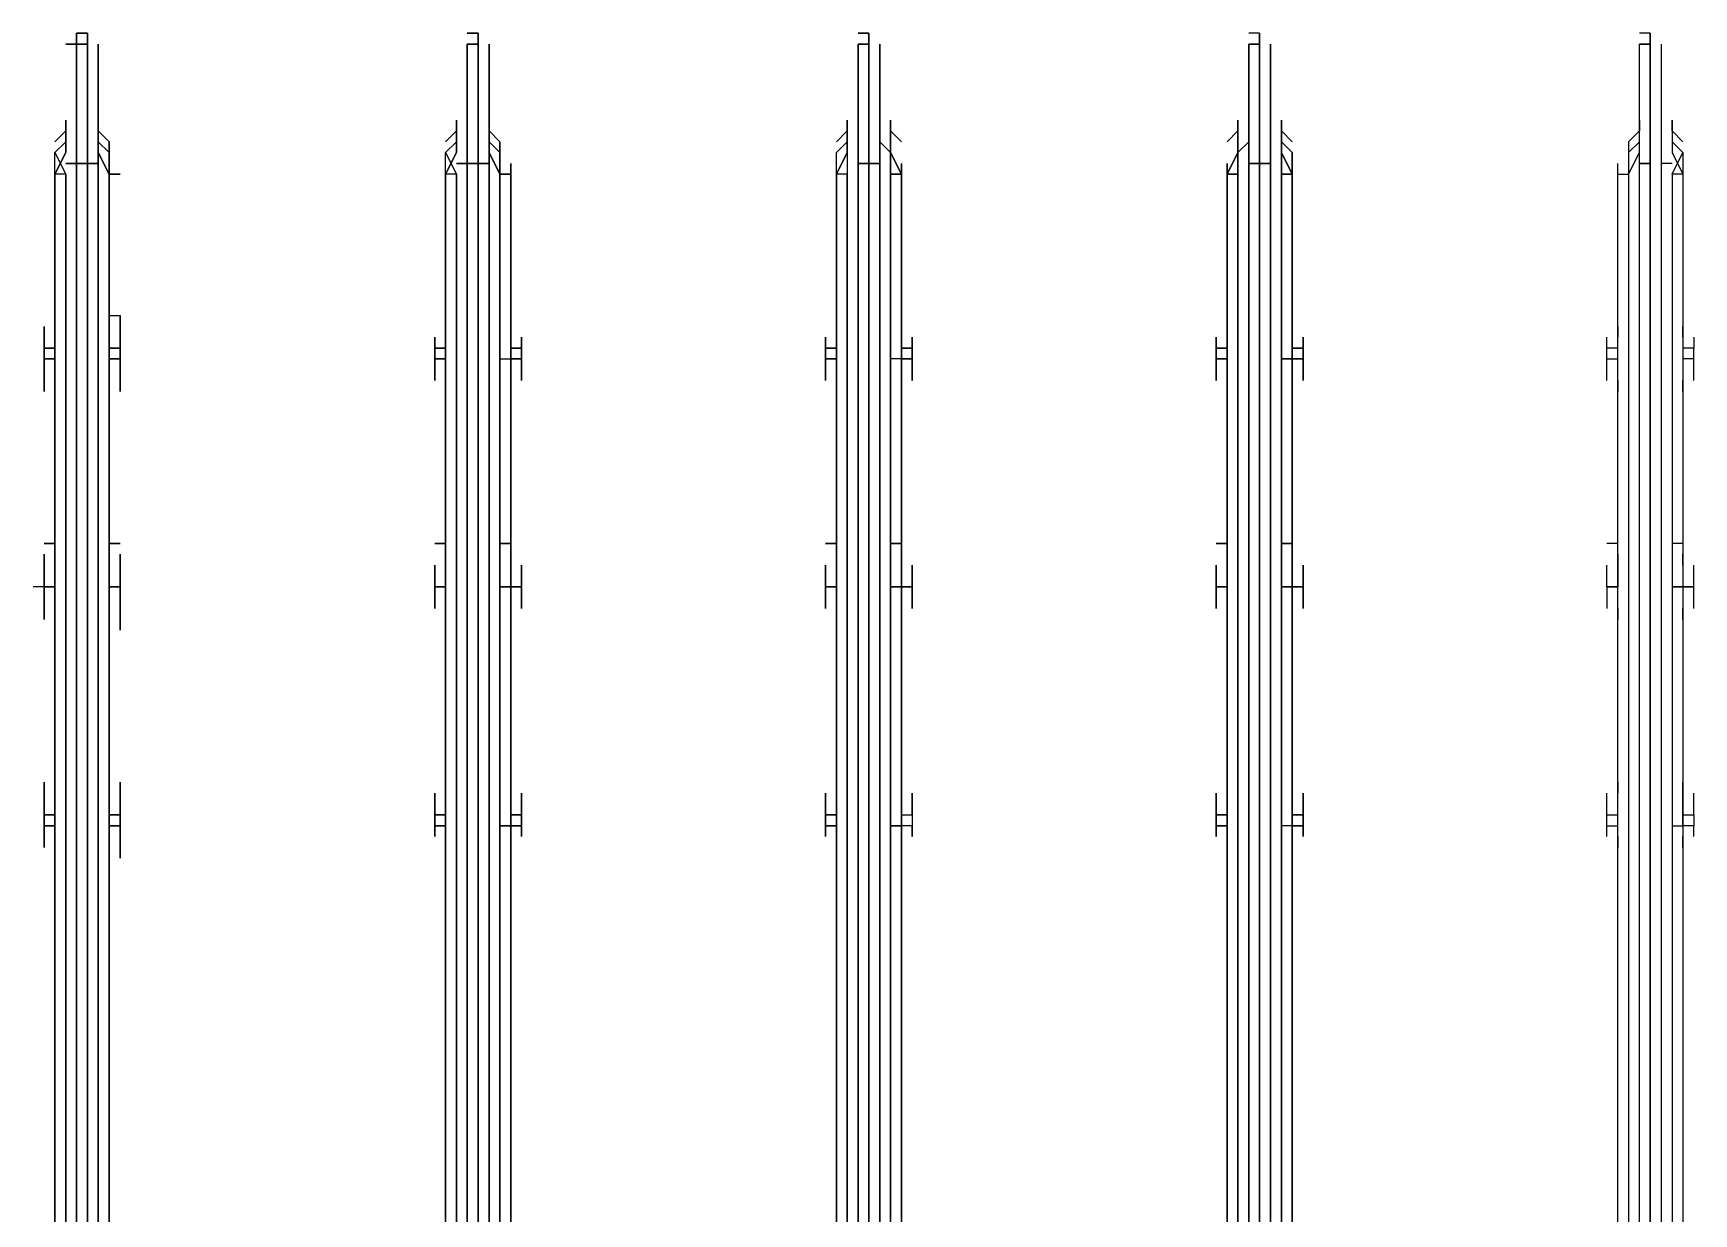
# Model space of a CAD drawing. Header units: metres. Extents: x 530339 to 530792, y 2674594 to 2674869.
# Drawn here: x 530603.1167 to 530603.3283, y 2674721.5631 to 2674721.7135 of the extents above; entities that cross this region are included whole.
import ezdxf

# ---------------------------------------------------------------- set-up
doc = ezdxf.new("R2010")
doc.units = ezdxf.units.M
doc.layers.add('IDT', color=7, linetype='Continuous')

# ---------------------------------------------------------------- blocks, each defined once
blk = doc.blocks.new('IDT')
at = {"layer": 'IDT', "color": 0, "lineweight": 25}
for p, q in [((17.35591, 14.96743), (17.35591, 15.16384)), ((17.35591, 15.16384), (17.35591, 14.96743)), ((17.3573, 14.96743), (17.3573, 15.16384)), ((17.3573, 15.16384), (17.3573, 14.96743)), ((17.35868, 14.96605), (17.35868, 15.16384)), ((17.35868, 15.16384), (17.35868, 14.96605)), ((17.36006, 15.16384), (17.36006, 14.96605)), ((17.36006, 14.96605), (17.36006, 15.16384)), ((17.36006, 15.16384), (17.36006, 14.96605)), ((17.36006, 14.96605), (17.36006, 15.16384)), ((17.36145, 14.96605), (17.36145, 15.16384)), ((17.36145, 15.16384), (17.36145, 14.96605)), ((17.36283, 15.16384), (17.36283, 14.96743)), ((17.36283, 14.96743), (17.36283, 15.16384)), ((17.36421, 14.96743), (17.36421, 15.16384)), ((17.36421, 15.16384), (17.36421, 14.96743)), ((17.40571, 14.96743), (17.40571, 15.16384)), ((17.40571, 15.16384), (17.40571, 14.96743)), ((17.40709, 15.16384), (17.40709, 14.96743)), ((17.40709, 14.96743), (17.40709, 15.16384)), ((17.40847, 14.96605), (17.40847, 15.16384)), ((17.40847, 15.16384), (17.40847, 14.96605)), ((17.40986, 15.16384), (17.40986, 14.96605)), ((17.40986, 14.96605), (17.40986, 15.16384)), ((17.40986, 15.16384), (17.40986, 14.96605)), ((17.40986, 14.96605), (17.40986, 15.16384)), ((17.41124, 14.96605), (17.41124, 15.16384)), ((17.41124, 15.16384), (17.41124, 14.96605)), ((17.41262, 15.16384), (17.41262, 14.96743)), ((17.41262, 14.96743), (17.41262, 15.16384)), ((17.41401, 14.96743), (17.41401, 15.16384)), ((17.41401, 15.16384), (17.41401, 14.96743)), ((17.45688, 14.96743), (17.45688, 15.16384)), ((17.45688, 15.16384), (17.45688, 14.96743)), ((17.45688, 15.16384), (17.45688, 14.96743)), ((17.45688, 14.96743), (17.45688, 15.16384)), ((17.45827, 14.96605), (17.45827, 15.16384)), ((17.45827, 15.16384), (17.45827, 14.96605)), ((17.45965, 14.96605), (17.45965, 15.16384)), ((17.45965, 15.16384), (17.45965, 14.96605)), ((17.46103, 14.96605), (17.46103, 15.16384)), ((17.46103, 15.16384), (17.46103, 14.96605)), ((17.46103, 15.16384), (17.46103, 14.96605)), ((17.46103, 14.96605), (17.46103, 15.16384)), ((17.46242, 15.16384), (17.46242, 14.96743)), ((17.46242, 14.96743), (17.46242, 15.16384)), ((17.4638, 14.96743), (17.4638, 15.16384)), ((17.4638, 15.16384), (17.4638, 14.96743)), ((17.25633, 14.96743), (17.25633, 15.16107)), ((17.25771, 14.96743), (17.25771, 15.16107)), ((17.25909, 14.96605), (17.25909, 15.16107)), ((17.26048, 15.16107), (17.26048, 14.96605)), ((17.26048, 14.96605), (17.26048, 15.16107)), ((17.26186, 15.16107), (17.26186, 14.96605)), ((17.26324, 14.96743), (17.26324, 15.16107)), ((17.26463, 15.16107), (17.26463, 14.96743)), ((17.30612, 14.96743), (17.30612, 15.16107)), ((17.30612, 15.16107), (17.30612, 14.96743)), ((17.3075, 15.16107), (17.3075, 14.96743)), ((17.3075, 14.96743), (17.3075, 15.16107)), ((17.30889, 14.96605), (17.30889, 15.16107)), ((17.30889, 15.16107), (17.30889, 14.96605)), ((17.31027, 15.16107), (17.31027, 14.96605)), ((17.31027, 14.96605), (17.31027, 15.16107)), ((17.31027, 15.16107), (17.31027, 14.96605)), ((17.31027, 14.96605), (17.31027, 15.16107)), ((17.31165, 14.96605), (17.31165, 15.16107)), ((17.31165, 15.16107), (17.31165, 14.96605)), ((17.31304, 15.16107), (17.31304, 14.96743)), ((17.31304, 14.96743), (17.31304, 15.16107)), ((17.31442, 14.96743), (17.31442, 15.16107)), ((17.31442, 15.16107), (17.31442, 14.96743)), ((17.25633, 15.05042), (17.25633, 15.05457)), ((17.25633, 15.05319), (17.25633, 15.05181)), ((17.26463, 15.05457), (17.26463, 15.05042)), ((17.26463, 15.05181), (17.26463, 15.05319)), ((17.30612, 15.05042), (17.30612, 15.05457)), ((17.30612, 15.05457), (17.30612, 15.05042)), ((17.30612, 15.05181), (17.30612, 15.05319)), ((17.30612, 15.05319), (17.30612, 15.05181)), ((17.31442, 15.05042), (17.31442, 15.05457)), ((17.31442, 15.05457), (17.31442, 15.05042)), ((17.31442, 15.05319), (17.31442, 15.05181)), ((17.31442, 15.05181), (17.31442, 15.05319)), ((17.35591, 15.05042), (17.35591, 15.05457)), ((17.35591, 15.05457), (17.35591, 15.05042)), ((17.35591, 15.05181), (17.35591, 15.05319)), ((17.35591, 15.05319), (17.35591, 15.05181)), ((17.36421, 15.05042), (17.36421, 15.05457)), ((17.36421, 15.05457), (17.36421, 15.04904)), ((17.36421, 15.05319), (17.36421, 15.05181)), ((17.36421, 15.05181), (17.36421, 15.05319)), ((17.40571, 15.05042), (17.40571, 15.05457)), ((17.40571, 15.05457), (17.40571, 15.05042)), ((17.40571, 15.05181), (17.40571, 15.05319)), ((17.40571, 15.05319), (17.40571, 15.05181)), ((17.41401, 15.05042), (17.41401, 15.05457)), ((17.41401, 15.05457), (17.41401, 15.04904)), ((17.41401, 15.05319), (17.41401, 15.05181)), ((17.41401, 15.05181), (17.41401, 15.05319)), ((17.4555, 15.05457), (17.4555, 15.05042)), ((17.4555, 15.05042), (17.4555, 15.05457)), ((17.4555, 15.05181), (17.4555, 15.05319)), ((17.4555, 15.05319), (17.4555, 15.05181)), ((17.4638, 15.05042), (17.4638, 15.05457)), ((17.4638, 15.05457), (17.4638, 15.05042)), ((17.46518, 15.05181), (17.46518, 15.05319)), ((17.46518, 15.05319), (17.46518, 15.05181)), ((17.25494, 15.05181), (17.25494, 15.05042)), ((17.26601, 15.05181), (17.26601, 15.05042)), ((17.30474, 15.05042), (17.30474, 15.05181)), ((17.30474, 15.05181), (17.30474, 15.05042)), ((17.3158, 15.05042), (17.3158, 15.05181)), ((17.3158, 15.05181), (17.3158, 15.05042)), ((17.35453, 15.05042), (17.35453, 15.05181)), ((17.35453, 15.05181), (17.35453, 15.05042)), ((17.3656, 15.05042), (17.3656, 15.05181)), ((17.3656, 15.05181), (17.3656, 15.05042)), ((17.40432, 15.05042), (17.40432, 15.05181)), ((17.40432, 15.05181), (17.40432, 15.05042)), ((17.41539, 15.05042), (17.41539, 15.05181)), ((17.41539, 15.05181), (17.41539, 15.05042)), ((17.4555, 15.05042), (17.4555, 15.05181)), ((17.4555, 15.05181), (17.4555, 15.05042)), ((17.46518, 15.05042), (17.46518, 15.05181)), ((17.46518, 15.05181), (17.46518, 15.05042)), ((17.25494, 15.04904), (17.25494, 15.05042)), ((17.25494, 15.05042), (17.25633, 15.05042)), ((17.25633, 15.04904), (17.25494, 15.04904)), ((17.25494, 15.04904), (17.25494, 15.04627)), ((17.25771, 15.05042), (17.25633, 15.05042)), ((17.25633, 15.05042), (17.25633, 15.04904)), ((17.25633, 15.04904), (17.25633, 15.04489)), ((17.26463, 15.05042), (17.26463, 15.04489)), ((17.26601, 15.05042), (17.26463, 15.05042)), ((17.26601, 15.04904), (17.26463, 15.04904)), ((17.26601, 15.05042), (17.26601, 15.04904)), ((17.26601, 15.04904), (17.26601, 15.04627)), ((17.30474, 15.04904), (17.30474, 15.05042)), ((17.30474, 15.05042), (17.30474, 15.04904)), ((17.30474, 15.05042), (17.30612, 15.05042)), ((17.30612, 15.05042), (17.30474, 15.05042)), ((17.30612, 15.04904), (17.30474, 15.04904)), ((17.30474, 15.04904), (17.30612, 15.04904)), ((17.30474, 15.04627), (17.30474, 15.04904)), ((17.30474, 15.04904), (17.30474, 15.04627)), ((17.30612, 15.05042), (17.30612, 15.04904)), ((17.30612, 15.04904), (17.30612, 15.05042)), ((17.30612, 15.05042), (17.3075, 15.05042)), ((17.30612, 15.04904), (17.30612, 15.04489)), ((17.30612, 15.04489), (17.30612, 15.04904)), ((17.31442, 15.05042), (17.3158, 15.05042)), ((17.3158, 15.05042), (17.31442, 15.05042)), ((17.31442, 15.05042), (17.31442, 15.04904)), ((17.31442, 15.04904), (17.31442, 15.05042)), ((17.31442, 15.04904), (17.3158, 15.04904)), ((17.3158, 15.04904), (17.31442, 15.04904)), ((17.31442, 15.04904), (17.31442, 15.04489)), ((17.31442, 15.04489), (17.31442, 15.04904)), ((17.3158, 15.04904), (17.3158, 15.05042)), ((17.3158, 15.05042), (17.3158, 15.04904)), ((17.3158, 15.04627), (17.3158, 15.04904)), ((17.3158, 15.04904), (17.3158, 15.04627)), ((17.35453, 15.04904), (17.35453, 15.05042)), ((17.35453, 15.05042), (17.35591, 15.05042)), ((17.35453, 15.04904), (17.35453, 15.05042)), ((17.35453, 15.05042), (17.35591, 15.05042)), ((17.35453, 15.04627), (17.35453, 15.04904)), ((17.35453, 15.04904), (17.35453, 15.04627)), ((17.35591, 15.04904), (17.35453, 15.04904)), ((17.35591, 15.04904), (17.35453, 15.04904)), ((17.3573, 15.05042), (17.35591, 15.05042)), ((17.35591, 15.05042), (17.3573, 15.05042)), ((17.35591, 15.05042), (17.35591, 15.04489)), ((17.35591, 15.05042), (17.35591, 15.04904)), ((17.35591, 15.04489), (17.35591, 15.04904)), ((17.36421, 15.05042), (17.3656, 15.05042)), ((17.3656, 15.05042), (17.36421, 15.05042)), ((17.36421, 15.04489), (17.36421, 15.05042)), ((17.36421, 15.04904), (17.3656, 15.04904)), ((17.3656, 15.04904), (17.36421, 15.04904)), ((17.36421, 15.04904), (17.36421, 15.04489)), ((17.3656, 15.04904), (17.3656, 15.05042)), ((17.3656, 15.05042), (17.3656, 15.04904)), ((17.3656, 15.04627), (17.3656, 15.04904)), ((17.3656, 15.04904), (17.3656, 15.04627)), ((17.40432, 15.04904), (17.40432, 15.05042)), ((17.40432, 15.05042), (17.40571, 15.05042)), ((17.40571, 15.05042), (17.40432, 15.05042)), ((17.40432, 15.05042), (17.40432, 15.04904)), ((17.40571, 15.04904), (17.40432, 15.04904)), ((17.40432, 15.04904), (17.40432, 15.04627)), ((17.40432, 15.04627), (17.40432, 15.04904)), ((17.40432, 15.04904), (17.40571, 15.04904)), ((17.40709, 15.05042), (17.40571, 15.05042)), ((17.40571, 15.05042), (17.40709, 15.05042)), ((17.40571, 15.05042), (17.40571, 15.04904)), ((17.40571, 15.04904), (17.40571, 15.05042)), ((17.40571, 15.04904), (17.40571, 15.04489)), ((17.40571, 15.04489), (17.40571, 15.04904)), ((17.41401, 15.05042), (17.41539, 15.05042)), ((17.41539, 15.05042), (17.41401, 15.05042)), ((17.41401, 15.04904), (17.41401, 15.05042)), ((17.41539, 15.04904), (17.41401, 15.04904)), ((17.41401, 15.04904), (17.41401, 15.04489)), ((17.41401, 15.04489), (17.41401, 15.04904)), ((17.41401, 15.04904), (17.41539, 15.04904)), ((17.41539, 15.04904), (17.41539, 15.05042)), ((17.41539, 15.05042), (17.41539, 15.04904)), ((17.41539, 15.04904), (17.41539, 15.04627)), ((17.41539, 15.04627), (17.41539, 15.04904)), ((17.4555, 15.05042), (17.45688, 15.05042)), ((17.45688, 15.05042), (17.4555, 15.05042)), ((17.4555, 15.04904), (17.4555, 15.05042)), ((17.4555, 15.05042), (17.4555, 15.04904)), ((17.4555, 15.04904), (17.4555, 15.05042)), ((17.4555, 15.05042), (17.45688, 15.05042)), ((17.45688, 15.05042), (17.4555, 15.05042)), ((17.4555, 15.05042), (17.4555, 15.04904)), ((17.4555, 15.04627), (17.4555, 15.04904)), ((17.4555, 15.04904), (17.45688, 15.04904)), ((17.45688, 15.04904), (17.4555, 15.04904)), ((17.4555, 15.04904), (17.4555, 15.04627)), ((17.4555, 15.04489), (17.4555, 15.04904)), ((17.4555, 15.04904), (17.4555, 15.04489)), ((17.4638, 15.04904), (17.4638, 15.05042)), ((17.4638, 15.05042), (17.46518, 15.05042)), ((17.46518, 15.05042), (17.4638, 15.05042)), ((17.4638, 15.05042), (17.4638, 15.04904)), ((17.4638, 15.04489), (17.4638, 15.04904)), ((17.4638, 15.04904), (17.4638, 15.04489)), ((17.4638, 15.04904), (17.46518, 15.04904)), ((17.46518, 15.04904), (17.4638, 15.04904)), ((17.46518, 15.04904), (17.46518, 15.05042)), ((17.46518, 15.05042), (17.46518, 15.04904)), ((17.46518, 15.04627), (17.46518, 15.04904)), ((17.46518, 15.04904), (17.46518, 15.04627)), ((17.25633, 15.04489), (17.25633, 15.04627)), ((17.26463, 15.04489), (17.26463, 15.04627)), ((17.30612, 15.04489), (17.30612, 15.04627)), ((17.30612, 15.04627), (17.30612, 15.04489)), ((17.31442, 15.04627), (17.31442, 15.04489)), ((17.31442, 15.04489), (17.31442, 15.04627)), ((17.35591, 15.04489), (17.35591, 15.04627)), ((17.35591, 15.04627), (17.35591, 15.04489)), ((17.36421, 15.04627), (17.36421, 15.04489)), ((17.36421, 15.04489), (17.36421, 15.04627)), ((17.40571, 15.04489), (17.40571, 15.04627)), ((17.40571, 15.04627), (17.40571, 15.04489)), ((17.41401, 15.04627), (17.41401, 15.04489)), ((17.41401, 15.04489), (17.41401, 15.04627)), ((17.4555, 15.04489), (17.4555, 15.04627)), ((17.4555, 15.04627), (17.4555, 15.04489)), ((17.46518, 15.04627), (17.46518, 15.04489)), ((17.46518, 15.04489), (17.46518, 15.04627)), ((17.25633, 15.01999), (17.25633, 15.02553)), ((17.26463, 15.02553), (17.26463, 15.01999)), ((17.30612, 15.01999), (17.30612, 15.02553)), ((17.30612, 15.02553), (17.30612, 15.01999)), ((17.31442, 15.01584), (17.31442, 15.02553)), ((17.31442, 15.02553), (17.31442, 15.01999)), ((17.35591, 15.01999), (17.35591, 15.02553)), ((17.35591, 15.02553), (17.35591, 15.01999)), ((17.36421, 15.01999), (17.36421, 15.02553)), ((17.36421, 15.02553), (17.36421, 15.01999)), ((17.40571, 15.01999), (17.40571, 15.02553)), ((17.40571, 15.02553), (17.40571, 15.01999)), ((17.41401, 15.01999), (17.41401, 15.02553)), ((17.41401, 15.02553), (17.41401, 15.01999)), ((17.4555, 15.02553), (17.4555, 15.01999)), ((17.4555, 15.01999), (17.4555, 15.02553)), ((17.4638, 15.01999), (17.4638, 15.02553)), ((17.4638, 15.02553), (17.4638, 15.01584)), ((17.25633, 15.02414), (17.25633, 15.02276)), ((17.26463, 15.02276), (17.26463, 15.02414)), ((17.30612, 15.02276), (17.30612, 15.02414)), ((17.30612, 15.02414), (17.30612, 15.02276)), ((17.31442, 15.02414), (17.31442, 15.02276)), ((17.31442, 15.02276), (17.31442, 15.02414)), ((17.35591, 15.02276), (17.35591, 15.02414)), ((17.35591, 15.02414), (17.35591, 15.02276)), ((17.36421, 15.02414), (17.36421, 15.02276)), ((17.36421, 15.02276), (17.36421, 15.02414)), ((17.40571, 15.02276), (17.40571, 15.02414)), ((17.40571, 15.02414), (17.40571, 15.02276)), ((17.41401, 15.02414), (17.41401, 15.02276)), ((17.41401, 15.02276), (17.41401, 15.02414)), ((17.4555, 15.02276), (17.4555, 15.02414)), ((17.4555, 15.02414), (17.4555, 15.02276)), ((17.46518, 15.02276), (17.46518, 15.02414)), ((17.46518, 15.02414), (17.46518, 15.02276)), ((17.25494, 15.02276), (17.25494, 15.01999)), ((17.26601, 15.01999), (17.26601, 15.02276)), ((17.30474, 15.01999), (17.30474, 15.02276)), ((17.30474, 15.02276), (17.30474, 15.01999)), ((17.3158, 15.01999), (17.3158, 15.02276)), ((17.3158, 15.02276), (17.3158, 15.01999)), ((17.35453, 15.01999), (17.35453, 15.02276)), ((17.35453, 15.02276), (17.35453, 15.01999)), ((17.3656, 15.01999), (17.3656, 15.02276)), ((17.3656, 15.02276), (17.3656, 15.01999)), ((17.40432, 15.01999), (17.40432, 15.02276)), ((17.40432, 15.02276), (17.40432, 15.01999)), ((17.41539, 15.01999), (17.41539, 15.02276)), ((17.41539, 15.02276), (17.41539, 15.01999)), ((17.4555, 15.02276), (17.4555, 15.01999)), ((17.4555, 15.01999), (17.4555, 15.02276)), ((17.46518, 15.01999), (17.46518, 15.02276)), ((17.46518, 15.02276), (17.46518, 15.01999)), ((17.25494, 15.01999), (17.25633, 15.01999)), ((17.25633, 15.01999), (17.25494, 15.01999)), ((17.25494, 15.01999), (17.25494, 15.01723)), ((17.25633, 15.01584), (17.25633, 15.01999)), ((17.25633, 15.01999), (17.25771, 15.01999)), ((17.25771, 15.01999), (17.25633, 15.01999)), ((17.26463, 15.01999), (17.26601, 15.01999)), ((17.26601, 15.01999), (17.26463, 15.01999)), ((17.26463, 15.01584), (17.26463, 15.01999)), ((17.26463, 15.01999), (17.26601, 15.01999)), ((17.26601, 15.01999), (17.26601, 15.01723)), ((17.30612, 15.01999), (17.30474, 15.01999)), ((17.30474, 15.01999), (17.30474, 15.01723)), ((17.30474, 15.01723), (17.30474, 15.01999)), ((17.30474, 15.01999), (17.30612, 15.01999)), ((17.30612, 15.01999), (17.30474, 15.01999)), ((17.30474, 15.01999), (17.30612, 15.01999)), ((17.3075, 15.01999), (17.30612, 15.01999)), ((17.30612, 15.01999), (17.3075, 15.01999)), ((17.30612, 15.01999), (17.30612, 15.01584)), ((17.30612, 15.01584), (17.30612, 15.01999)), ((17.31442, 15.01999), (17.31442, 15.01584)), ((17.3158, 15.01999), (17.31442, 15.01999)), ((17.31442, 15.01999), (17.3158, 15.01999)), ((17.3158, 15.01999), (17.31442, 15.01999)), ((17.31442, 15.01999), (17.3158, 15.01999)), ((17.3158, 15.01723), (17.3158, 15.01999)), ((17.3158, 15.01999), (17.3158, 15.01723)), ((17.35453, 15.01723), (17.35453, 15.01999)), ((17.35453, 15.01999), (17.35591, 15.01999)), ((17.35591, 15.01999), (17.35453, 15.01999)), ((17.35453, 15.01999), (17.35591, 15.01999)), ((17.35591, 15.01999), (17.35453, 15.01999)), ((17.35453, 15.01999), (17.35453, 15.01723)), ((17.3573, 15.01999), (17.35591, 15.01999)), ((17.35591, 15.01999), (17.3573, 15.01999)), ((17.35591, 15.01584), (17.35591, 15.01999)), ((17.35591, 15.01999), (17.3573, 15.01999)), ((17.3573, 15.01999), (17.35591, 15.01999)), ((17.35591, 15.01999), (17.35591, 15.01584)), ((17.36421, 15.01999), (17.3656, 15.01999)), ((17.3656, 15.01999), (17.36421, 15.01999)), ((17.36421, 15.01999), (17.36421, 15.01584)), ((17.36421, 15.01584), (17.36421, 15.01999)), ((17.36421, 15.01999), (17.3656, 15.01999)), ((17.3656, 15.01999), (17.36421, 15.01999)), ((17.3656, 15.01999), (17.36421, 15.01999)), ((17.36421, 15.01999), (17.3656, 15.01999)), ((17.3656, 15.01723), (17.3656, 15.01999)), ((17.3656, 15.01999), (17.3656, 15.01723)), ((17.40571, 15.01999), (17.40432, 15.01999)), ((17.40432, 15.01999), (17.40432, 15.01723)), ((17.40432, 15.01723), (17.40432, 15.01999)), ((17.40432, 15.01999), (17.40571, 15.01999)), ((17.40571, 15.01999), (17.40432, 15.01999)), ((17.40432, 15.01999), (17.40571, 15.01999)), ((17.40709, 15.01999), (17.40571, 15.01999)), ((17.40571, 15.01999), (17.40709, 15.01999)), ((17.40571, 15.01999), (17.40571, 15.01584)), ((17.40571, 15.01584), (17.40571, 15.01999)), ((17.40571, 15.01999), (17.40709, 15.01999)), ((17.41401, 15.01584), (17.41401, 15.01999)), ((17.41401, 15.01999), (17.41401, 15.01584)), ((17.41539, 15.01999), (17.41401, 15.01999)), ((17.41401, 15.01999), (17.41539, 15.01999)), ((17.41539, 15.01999), (17.41401, 15.01999)), ((17.41401, 15.01999), (17.41539, 15.01999)), ((17.41539, 15.01723), (17.41539, 15.01999)), ((17.41539, 15.01999), (17.41539, 15.01723)), ((17.4555, 15.01999), (17.4555, 15.01723)), ((17.4555, 15.01584), (17.4555, 15.01999)), ((17.4555, 15.01999), (17.45688, 15.01999)), ((17.45688, 15.01999), (17.4555, 15.01999)), ((17.4555, 15.01999), (17.45688, 15.01999)), ((17.45688, 15.01999), (17.4555, 15.01999)), ((17.4555, 15.01999), (17.45688, 15.01999)), ((17.45688, 15.01999), (17.4555, 15.01999)), ((17.4555, 15.01999), (17.4555, 15.01584)), ((17.4555, 15.01723), (17.4555, 15.01999)), ((17.4555, 15.01999), (17.45688, 15.01999)), ((17.4555, 15.01999), (17.45688, 15.01999)), ((17.46518, 15.01999), (17.4638, 15.01999)), ((17.4638, 15.01999), (17.46518, 15.01999)), ((17.46518, 15.01999), (17.4638, 15.01999)), ((17.4638, 15.01584), (17.4638, 15.01999)), ((17.4638, 15.01999), (17.46518, 15.01999)), ((17.46518, 15.01999), (17.4638, 15.01999)), ((17.4638, 15.01999), (17.46518, 15.01999)), ((17.46518, 15.01999), (17.46518, 15.01723)), ((17.46518, 15.01723), (17.46518, 15.01999)), ((17.46518, 15.01999), (17.46657, 15.01999)), ((17.25633, 15.01723), (17.25633, 15.01584)), ((17.26463, 15.01723), (17.26463, 15.01584)), ((17.30612, 15.01584), (17.30612, 15.01723)), ((17.30612, 15.01723), (17.30612, 15.01584)), ((17.31442, 15.01723), (17.31442, 15.01584)), ((17.31442, 15.01584), (17.31442, 15.01723)), ((17.35591, 15.01584), (17.35591, 15.01723)), ((17.35591, 15.01723), (17.35591, 15.01584)), ((17.36421, 15.01584), (17.36421, 15.01723)), ((17.36421, 15.01723), (17.36421, 15.01584)), ((17.40571, 15.01584), (17.40571, 15.01723)), ((17.40571, 15.01723), (17.40571, 15.01584)), ((17.41401, 15.01723), (17.41401, 15.01584)), ((17.41401, 15.01584), (17.41401, 15.01723)), ((17.4555, 15.01723), (17.4555, 15.01584)), ((17.4555, 15.01584), (17.4555, 15.01723)), ((17.46518, 15.01723), (17.46518, 15.01584)), ((17.46518, 15.01584), (17.46518, 15.01723)), ((17.25633, 15.01446), (17.25771, 15.01446)), ((17.26463, 15.01446), (17.26601, 15.01446)), ((17.3075, 15.01446), (17.30612, 15.01446)), ((17.30612, 15.01446), (17.3075, 15.01446)), ((17.3158, 15.01446), (17.31442, 15.01446)), ((17.31442, 15.01446), (17.3158, 15.01446)), ((17.3573, 15.01446), (17.35591, 15.01446)), ((17.35591, 15.01446), (17.3573, 15.01446)), ((17.3656, 15.01446), (17.36421, 15.01446)), ((17.36421, 15.01446), (17.3656, 15.01446)), ((17.40709, 15.01446), (17.40571, 15.01446)), ((17.40571, 15.01446), (17.40709, 15.01446)), ((17.41539, 15.01446), (17.41401, 15.01446)), ((17.41401, 15.01446), (17.41539, 15.01446)), ((17.45688, 15.01446), (17.4555, 15.01446)), ((17.4555, 15.01446), (17.45688, 15.01446)), ((17.46518, 15.01446), (17.4638, 15.01446)), ((17.4638, 15.01446), (17.46518, 15.01446)), ((17.25494, 14.99371), (17.25494, 14.99095)), ((17.25633, 14.99095), (17.25633, 14.9951)), ((17.25633, 14.9951), (17.25633, 14.99371)), ((17.26463, 14.99371), (17.26463, 14.9951)), ((17.26463, 14.9951), (17.26463, 14.99095)), ((17.26601, 14.99371), (17.26601, 14.99095)), ((17.30474, 14.99095), (17.30474, 14.99371)), ((17.30474, 14.99371), (17.30474, 14.99095)), ((17.30612, 14.99095), (17.30612, 14.9951)), ((17.30612, 14.9951), (17.30612, 14.99371)), ((17.30612, 14.99371), (17.30612, 14.9951)), ((17.30612, 14.9951), (17.30612, 14.99095)), ((17.31442, 14.9951), (17.31442, 14.99371)), ((17.31442, 14.99371), (17.31442, 14.9951)), ((17.31442, 14.9951), (17.31442, 14.99095)), ((17.31442, 14.98541), (17.31442, 14.9951)), ((17.3158, 14.99095), (17.3158, 14.99371)), ((17.3158, 14.99371), (17.3158, 14.99095)), ((17.35453, 14.99095), (17.35453, 14.99371)), ((17.35453, 14.99371), (17.35453, 14.99095)), ((17.35591, 14.99095), (17.35591, 14.9951)), ((17.35591, 14.9951), (17.35591, 14.99371)), ((17.35591, 14.99371), (17.35591, 14.9951)), ((17.35591, 14.9951), (17.35591, 14.99095)), ((17.36421, 14.99095), (17.36421, 14.9951)), ((17.36421, 14.9951), (17.36421, 14.99371)), ((17.36421, 14.99371), (17.36421, 14.9951)), ((17.36421, 14.9951), (17.36421, 14.99095)), ((17.3656, 14.99095), (17.3656, 14.99371)), ((17.3656, 14.99371), (17.3656, 14.99095)), ((17.40432, 14.99095), (17.40432, 14.99371)), ((17.40432, 14.99371), (17.40432, 14.99095)), ((17.40571, 14.99095), (17.40571, 14.9951)), ((17.40571, 14.9951), (17.40571, 14.99371)), ((17.40571, 14.99371), (17.40571, 14.9951)), ((17.40571, 14.9951), (17.40571, 14.99095)), ((17.41401, 14.99095), (17.41401, 14.9951)), ((17.41401, 14.9951), (17.41401, 14.99371)), ((17.41401, 14.99371), (17.41401, 14.9951)), ((17.41401, 14.9951), (17.41401, 14.99095)), ((17.41539, 14.99095), (17.41539, 14.99371)), ((17.41539, 14.99371), (17.41539, 14.99095)), ((17.4555, 14.9951), (17.4555, 14.99095)), ((17.4555, 14.99371), (17.4555, 14.9951)), ((17.4555, 14.9951), (17.4555, 14.99371)), ((17.4555, 14.99095), (17.4555, 14.9951)), ((17.4555, 14.99095), (17.4555, 14.99371)), ((17.4555, 14.99371), (17.4555, 14.99095)), ((17.4638, 14.99095), (17.4638, 14.9951)), ((17.4638, 14.9951), (17.4638, 14.99095)), ((17.46518, 14.99371), (17.46518, 14.9951)), ((17.46518, 14.9951), (17.46518, 14.99371)), ((17.46518, 14.99095), (17.46518, 14.99371)), ((17.46518, 14.99371), (17.46518, 14.99095)), ((17.25494, 14.99095), (17.25633, 14.99095)), ((17.25494, 14.99095), (17.25494, 14.98956)), ((17.25494, 14.98818), (17.25494, 14.98956)), ((17.25494, 14.98956), (17.25633, 14.98956)), ((17.25633, 14.98956), (17.25633, 14.99095)), ((17.25633, 14.98541), (17.25633, 14.98956)), ((17.26463, 14.99095), (17.26463, 14.98956)), ((17.26601, 14.99095), (17.26463, 14.99095)), ((17.26463, 14.98956), (17.26463, 14.98541)), ((17.26463, 14.98956), (17.26601, 14.98956)), ((17.26601, 14.99095), (17.26601, 14.98956)), ((17.26601, 14.98956), (17.26601, 14.98818)), ((17.30474, 14.98956), (17.30474, 14.99095)), ((17.30474, 14.99095), (17.30612, 14.99095)), ((17.30612, 14.99095), (17.30474, 14.99095)), ((17.30474, 14.99095), (17.30474, 14.98956)), ((17.30612, 14.98956), (17.30474, 14.98956)), ((17.30474, 14.98956), (17.30474, 14.98818)), ((17.30474, 14.98818), (17.30474, 14.98956)), ((17.30474, 14.98956), (17.30612, 14.98956)), ((17.3075, 14.99095), (17.30612, 14.99095)), ((17.30612, 14.99095), (17.3075, 14.99095)), ((17.30612, 14.99095), (17.30612, 14.98541)), ((17.30612, 14.98541), (17.30612, 14.99095)), ((17.31442, 14.99095), (17.31442, 14.98956)), ((17.31442, 14.99095), (17.3158, 14.99095)), ((17.3158, 14.99095), (17.31442, 14.99095)), ((17.31442, 14.98956), (17.31442, 14.98541)), ((17.3158, 14.98956), (17.31442, 14.98956)), ((17.31442, 14.98956), (17.3158, 14.98956)), ((17.3158, 14.99095), (17.3158, 14.98956)), ((17.3158, 14.98956), (17.3158, 14.99095)), ((17.3158, 14.98818), (17.3158, 14.98956)), ((17.3158, 14.98956), (17.3158, 14.98818)), ((17.35453, 14.98956), (17.35453, 14.99095)), ((17.35453, 14.99095), (17.35453, 14.98956)), ((17.35591, 14.99095), (17.35453, 14.99095)), ((17.35453, 14.99095), (17.35591, 14.99095)), ((17.35453, 14.98818), (17.35453, 14.98956)), ((17.35453, 14.98956), (17.35591, 14.98956)), ((17.35591, 14.98956), (17.35453, 14.98956)), ((17.35453, 14.98956), (17.35453, 14.98818)), ((17.35591, 14.99095), (17.35591, 14.98956)), ((17.35591, 14.98541), (17.35591, 14.99095)), ((17.35591, 14.99095), (17.3573, 14.99095)), ((17.35591, 14.98956), (17.35591, 14.98541)), ((17.36421, 14.99095), (17.36421, 14.98956)), ((17.36421, 14.98956), (17.36421, 14.99095)), ((17.36421, 14.99095), (17.3656, 14.99095)), ((17.3656, 14.99095), (17.36421, 14.99095)), ((17.36421, 14.98956), (17.36421, 14.98541)), ((17.36421, 14.98541), (17.36421, 14.98956)), ((17.36421, 14.98956), (17.3656, 14.98956)), ((17.3656, 14.98956), (17.36421, 14.98956)), ((17.3656, 14.98956), (17.3656, 14.99095)), ((17.3656, 14.99095), (17.3656, 14.98956)), ((17.3656, 14.98956), (17.3656, 14.98818)), ((17.3656, 14.98818), (17.3656, 14.98956)), ((17.40432, 14.98956), (17.40432, 14.99095)), ((17.40432, 14.99095), (17.40432, 14.98956)), ((17.40571, 14.99095), (17.40432, 14.99095)), ((17.40432, 14.99095), (17.40571, 14.99095)), ((17.40571, 14.98956), (17.40432, 14.98956)), ((17.40432, 14.98956), (17.40432, 14.98818)), ((17.40432, 14.98818), (17.40432, 14.98956)), ((17.40432, 14.98956), (17.40571, 14.98956)), ((17.40709, 14.99095), (17.40571, 14.99095)), ((17.40571, 14.99095), (17.40571, 14.98956)), ((17.40571, 14.98541), (17.40571, 14.99095)), ((17.40571, 14.98956), (17.40571, 14.98541)), ((17.41401, 14.99095), (17.41401, 14.98956)), ((17.41401, 14.98956), (17.41401, 14.99095)), ((17.41401, 14.99095), (17.41539, 14.99095)), ((17.41539, 14.99095), (17.41401, 14.99095)), ((17.41401, 14.98541), (17.41401, 14.98956)), ((17.41401, 14.98956), (17.41401, 14.98541)), ((17.41401, 14.98956), (17.41539, 14.98956)), ((17.41539, 14.98956), (17.41401, 14.98956)), ((17.41539, 14.98956), (17.41539, 14.99095)), ((17.41539, 14.99095), (17.41539, 14.98956)), ((17.41539, 14.98818), (17.41539, 14.98956)), ((17.41539, 14.98956), (17.41539, 14.98818)), ((17.45688, 14.99095), (17.4555, 14.99095)), ((17.4555, 14.99095), (17.45688, 14.99095)), ((17.4555, 14.98956), (17.4555, 14.99095)), ((17.4555, 14.99095), (17.45688, 14.99095)), ((17.45688, 14.99095), (17.4555, 14.99095)), ((17.4555, 14.99095), (17.4555, 14.98956)), ((17.4555, 14.99095), (17.4555, 14.98956)), ((17.4555, 14.98956), (17.4555, 14.99095)), ((17.4555, 14.98541), (17.4555, 14.98956)), ((17.4555, 14.98956), (17.45688, 14.98956)), ((17.45688, 14.98956), (17.4555, 14.98956)), ((17.4555, 14.98956), (17.4555, 14.98818)), ((17.4555, 14.98818), (17.4555, 14.98956)), ((17.4555, 14.98956), (17.4555, 14.98541)), ((17.4638, 14.98956), (17.4638, 14.99095)), ((17.4638, 14.99095), (17.4638, 14.98541)), ((17.4638, 14.99095), (17.46518, 14.99095)), ((17.46518, 14.99095), (17.4638, 14.99095)), ((17.4638, 14.98541), (17.4638, 14.98956)), ((17.4638, 14.98956), (17.46518, 14.98956)), ((17.46518, 14.98956), (17.4638, 14.98956)), ((17.46518, 14.98956), (17.46518, 14.99095)), ((17.46518, 14.99095), (17.46518, 14.98956)), ((17.46518, 14.98818), (17.46518, 14.98956)), ((17.46518, 14.98956), (17.46518, 14.98818)), ((17.25633, 14.98818), (17.25633, 14.9868)), ((17.26463, 14.9868), (17.26463, 14.98818)), ((17.30612, 14.9868), (17.30612, 14.98818)), ((17.30612, 14.98818), (17.30612, 14.9868)), ((17.31442, 14.98818), (17.31442, 14.9868)), ((17.31442, 14.9868), (17.31442, 14.98818)), ((17.35591, 14.9868), (17.35591, 14.98818)), ((17.35591, 14.98818), (17.35591, 14.9868)), ((17.36421, 14.98818), (17.36421, 14.9868)), ((17.36421, 14.9868), (17.36421, 14.98818)), ((17.40571, 14.9868), (17.40571, 14.98818)), ((17.40571, 14.98818), (17.40571, 14.9868)), ((17.41401, 14.98818), (17.41401, 14.9868)), ((17.41401, 14.9868), (17.41401, 14.98818)), ((17.4555, 14.98818), (17.4555, 14.9868)), ((17.4555, 14.9868), (17.4555, 14.98818)), ((17.46518, 14.98818), (17.46518, 14.9868)), ((17.46518, 14.9868), (17.46518, 14.98818)), ((17.45688, 14.98541), (17.4555, 14.98541)), ((17.25771, 14.96467), (17.25633, 14.96743)), ((17.25633, 14.96743), (17.25771, 14.96743)), ((17.25771, 14.96743), (17.25633, 14.96467)), ((17.25633, 14.96605), (17.25633, 14.96743)), ((17.25633, 14.96467), (17.25633, 14.96605)), ((17.25771, 14.96605), (17.25909, 14.96605)), ((17.25909, 14.95084), (17.25909, 14.96605)), ((17.26186, 14.96605), (17.26048, 14.96605)), ((17.26048, 14.96605), (17.26186, 14.96605)), ((17.26048, 14.94945), (17.26048, 14.96605)), ((17.26048, 14.96605), (17.26048, 14.94945)), ((17.26324, 14.96743), (17.26186, 14.96467)), ((17.26186, 14.96605), (17.26186, 14.95084)), ((17.26463, 14.96743), (17.26324, 14.96743)), ((17.26324, 14.96328), (17.26324, 14.96743)), ((17.26324, 14.96467), (17.26324, 14.96605)), ((17.26463, 14.96743), (17.26463, 14.96605)), ((17.3075, 14.96743), (17.30612, 14.96743)), ((17.30612, 14.96743), (17.3075, 14.96467)), ((17.3075, 14.96467), (17.30612, 14.96743)), ((17.30612, 14.96743), (17.3075, 14.96743)), ((17.30612, 14.96605), (17.30612, 14.96743)), ((17.30612, 14.96743), (17.30612, 14.96605)), ((17.30612, 14.96467), (17.30612, 14.96605)), ((17.30612, 14.96605), (17.30612, 14.96467)), ((17.3075, 14.96743), (17.3075, 14.96328)), ((17.3075, 14.96328), (17.3075, 14.96743)), ((17.30889, 14.96605), (17.30889, 14.95084)), ((17.30889, 14.95084), (17.30889, 14.96605)), ((17.30889, 14.96605), (17.31027, 14.96605)), ((17.31027, 14.96605), (17.30889, 14.96605)), ((17.31165, 14.96605), (17.31027, 14.96605)), ((17.31027, 14.96605), (17.31165, 14.96605)), ((17.31165, 14.96605), (17.31027, 14.96605)), ((17.31027, 14.96605), (17.31165, 14.96605)), ((17.31027, 14.94945), (17.31027, 14.96605)), ((17.31027, 14.96605), (17.31027, 14.94945)), ((17.31027, 14.94945), (17.31027, 14.96605)), ((17.31027, 14.96605), (17.31027, 14.94945)), ((17.31165, 14.95084), (17.31165, 14.96605)), ((17.31165, 14.96605), (17.31165, 14.95084)), ((17.31442, 14.96743), (17.31304, 14.96467)), ((17.31304, 14.96467), (17.31442, 14.96743)), ((17.31304, 14.96743), (17.31304, 14.96328)), ((17.31304, 14.96328), (17.31304, 14.96743)), ((17.31304, 14.96743), (17.31442, 14.96743)), ((17.31442, 14.96743), (17.31304, 14.96743)), ((17.31304, 14.96605), (17.31304, 14.96467)), ((17.31304, 14.96467), (17.31304, 14.96605)), ((17.31442, 14.96743), (17.31442, 14.96605)), ((17.31442, 14.96605), (17.31442, 14.96743)), ((17.3573, 14.96743), (17.35591, 14.96743)), ((17.35591, 14.96743), (17.3573, 14.96467)), ((17.3573, 14.96467), (17.35591, 14.96743)), ((17.35591, 14.96743), (17.3573, 14.96743)), ((17.35591, 14.96605), (17.35591, 14.96743)), ((17.35591, 14.96743), (17.35591, 14.96605)), ((17.3573, 14.96743), (17.3573, 14.96328)), ((17.3573, 14.96328), (17.3573, 14.96743)), ((17.3573, 14.96467), (17.3573, 14.96605)), ((17.3573, 14.96605), (17.3573, 14.96467)), ((17.35868, 14.96605), (17.35868, 14.95084)), ((17.35868, 14.95084), (17.35868, 14.96605)), ((17.36006, 14.96605), (17.35868, 14.96605)), ((17.35868, 14.96605), (17.36006, 14.96605)), ((17.36006, 14.94945), (17.36006, 14.96605)), ((17.36006, 14.96605), (17.36145, 14.96605)), ((17.36145, 14.96605), (17.36006, 14.96605)), ((17.36006, 14.96605), (17.36006, 14.94945)), ((17.36006, 14.94945), (17.36006, 14.96605)), ((17.36006, 14.96605), (17.36145, 14.96605)), ((17.36145, 14.96605), (17.36006, 14.96605)), ((17.36006, 14.96605), (17.36006, 14.94945)), ((17.36145, 14.95084), (17.36145, 14.96605)), ((17.36145, 14.96605), (17.36145, 14.95084)), ((17.36283, 14.96467), (17.36421, 14.96743)), ((17.36283, 14.96328), (17.36283, 14.96743)), ((17.36283, 14.96743), (17.36421, 14.96743)), ((17.36283, 14.96328), (17.36283, 14.96743)), ((17.36283, 14.96743), (17.36421, 14.96743)), ((17.36421, 14.96743), (17.36283, 14.96467)), ((17.36421, 14.96743), (17.36421, 14.96605)), ((17.36421, 14.96743), (17.36421, 14.96605)), ((17.36421, 14.96605), (17.36421, 14.96467)), ((17.36421, 14.96605), (17.36421, 14.96467)), ((17.40709, 14.96743), (17.40571, 14.96743)), ((17.40571, 14.96743), (17.40571, 14.96605)), ((17.40571, 14.96605), (17.40571, 14.96743)), ((17.40571, 14.96743), (17.40709, 14.96743)), ((17.40709, 14.96743), (17.40709, 14.96328)), ((17.40709, 14.96328), (17.40709, 14.96743)), ((17.40709, 14.96743), (17.40847, 14.96467)), ((17.40847, 14.96467), (17.40709, 14.96743)), ((17.40709, 14.96467), (17.40709, 14.96605)), ((17.40709, 14.96605), (17.40709, 14.96467)), ((17.40847, 14.96605), (17.40847, 14.95084)), ((17.40847, 14.95084), (17.40847, 14.96605)), ((17.40986, 14.96605), (17.40847, 14.96605)), ((17.40847, 14.96605), (17.40986, 14.96605)), ((17.40986, 14.94945), (17.40986, 14.96605)), ((17.40986, 14.96605), (17.41124, 14.96605)), ((17.41124, 14.96605), (17.40986, 14.96605)), ((17.40986, 14.96605), (17.40986, 14.94945)), ((17.40986, 14.94945), (17.40986, 14.96605)), ((17.40986, 14.96605), (17.40986, 14.94945)), ((17.41262, 14.96605), (17.41124, 14.96605)), ((17.41124, 14.96605), (17.41262, 14.96605)), ((17.41124, 14.96605), (17.41124, 14.95084)), ((17.41124, 14.95084), (17.41124, 14.96605)), ((17.41262, 14.96467), (17.41401, 14.96743)), ((17.41401, 14.96467), (17.41262, 14.96743)), ((17.41262, 14.96743), (17.41401, 14.96743)), ((17.41401, 14.96467), (17.41262, 14.96743)), ((17.41262, 14.96743), (17.41401, 14.96743)), ((17.41401, 14.96743), (17.41262, 14.96467)), ((17.41401, 14.96743), (17.41401, 14.96605)), ((17.41401, 14.96743), (17.41401, 14.96605)), ((17.41401, 14.96605), (17.41401, 14.96467)), ((17.41401, 14.96605), (17.41401, 14.96467)), ((17.45688, 14.96743), (17.4555, 14.96743)), ((17.4555, 14.96743), (17.45688, 14.96743)), ((17.45688, 14.96328), (17.45688, 14.96743)), ((17.45688, 14.96743), (17.45688, 14.96328)), ((17.45688, 14.96743), (17.45827, 14.96467)), ((17.45827, 14.96467), (17.45688, 14.96743)), ((17.45688, 14.96743), (17.45688, 14.96605)), ((17.45688, 14.96605), (17.45688, 14.96743)), ((17.45688, 14.96605), (17.45688, 14.96467)), ((17.45688, 14.96467), (17.45688, 14.96605)), ((17.45827, 14.96605), (17.45827, 14.95084)), ((17.45827, 14.95084), (17.45827, 14.96605)), ((17.45827, 14.96605), (17.45965, 14.96605)), ((17.45965, 14.96605), (17.45827, 14.96605)), ((17.45965, 14.94945), (17.45965, 14.96605)), ((17.45965, 14.96605), (17.46103, 14.96605)), ((17.46103, 14.96605), (17.45965, 14.96605)), ((17.45965, 14.96605), (17.45965, 14.94945)), ((17.46242, 14.96605), (17.46103, 14.96605)), ((17.46103, 14.96605), (17.46242, 14.96605)), ((17.46103, 14.94945), (17.46103, 14.96605)), ((17.46103, 14.96605), (17.46103, 14.95084)), ((17.46103, 14.95084), (17.46103, 14.96605)), ((17.46103, 14.96605), (17.46103, 14.94945)), ((17.46242, 14.96467), (17.4638, 14.96743)), ((17.4638, 14.96467), (17.46242, 14.96743)), ((17.46242, 14.96743), (17.4638, 14.96743)), ((17.4638, 14.96467), (17.46242, 14.96743)), ((17.46242, 14.96743), (17.4638, 14.96743)), ((17.4638, 14.96743), (17.46242, 14.96467)), ((17.4638, 14.96743), (17.4638, 14.96605)), ((17.4638, 14.96743), (17.4638, 14.96605)), ((17.4638, 14.96605), (17.4638, 14.96467)), ((17.4638, 14.96605), (17.4638, 14.96467)), ((17.25633, 14.96467), (17.25771, 14.96328)), ((17.25771, 14.96328), (17.25633, 14.96467)), ((17.25771, 14.96052), (17.25771, 14.96467)), ((17.26186, 14.96467), (17.26186, 14.96052)), ((17.26186, 14.96328), (17.26324, 14.96467)), ((17.3075, 14.96328), (17.30612, 14.96467)), ((17.30612, 14.96467), (17.3075, 14.96328)), ((17.3075, 14.96467), (17.3075, 14.96052)), ((17.3075, 14.96052), (17.3075, 14.96467)), ((17.31304, 14.96467), (17.31165, 14.96328)), ((17.31165, 14.96328), (17.31304, 14.96467)), ((17.31304, 14.96467), (17.31304, 14.96052)), ((17.31304, 14.96052), (17.31304, 14.96467)), ((17.3573, 14.96467), (17.3573, 14.96052)), ((17.3573, 14.96052), (17.3573, 14.96467)), ((17.35868, 14.96328), (17.3573, 14.96467)), ((17.3573, 14.96467), (17.35868, 14.96328)), ((17.36283, 14.96052), (17.36283, 14.96467)), ((17.36421, 14.96467), (17.36283, 14.96328)), ((17.36421, 14.96467), (17.36283, 14.96328)), ((17.36283, 14.96467), (17.36283, 14.96052)), ((17.40847, 14.96328), (17.40709, 14.96467)), ((17.40709, 14.96467), (17.40847, 14.96328)), ((17.40847, 14.96467), (17.40847, 14.96052)), ((17.40847, 14.96052), (17.40847, 14.96467)), ((17.41262, 14.96052), (17.41262, 14.96467)), ((17.41401, 14.96467), (17.41262, 14.96328)), ((17.41262, 14.96328), (17.41401, 14.96467)), ((17.41401, 14.96467), (17.41262, 14.96328)), ((17.41262, 14.96328), (17.41401, 14.96467)), ((17.41262, 14.96467), (17.41262, 14.96052)), ((17.45688, 14.96467), (17.45827, 14.96328)), ((17.45827, 14.96328), (17.45688, 14.96467)), ((17.45827, 14.96467), (17.45827, 14.96052)), ((17.45827, 14.96052), (17.45827, 14.96467)), ((17.46242, 14.96052), (17.46242, 14.96467)), ((17.4638, 14.96467), (17.46242, 14.96328)), ((17.46242, 14.96328), (17.4638, 14.96467)), ((17.4638, 14.96467), (17.46242, 14.96328)), ((17.46242, 14.96328), (17.4638, 14.96467)), ((17.46242, 14.96467), (17.46242, 14.96052)), ((17.25633, 14.96328), (17.25771, 14.9619)), ((17.25771, 14.9619), (17.25771, 14.96052)), ((17.26186, 14.9619), (17.26324, 14.96328)), ((17.26186, 14.96052), (17.26186, 14.9619)), ((17.3075, 14.9619), (17.30612, 14.96328)), ((17.30612, 14.96328), (17.3075, 14.9619)), ((17.3075, 14.96052), (17.3075, 14.9619)), ((17.3075, 14.9619), (17.3075, 14.96052)), ((17.31304, 14.9619), (17.31442, 14.96328)), ((17.31442, 14.96328), (17.31304, 14.9619)), ((17.31304, 14.96052), (17.31304, 14.9619)), ((17.31304, 14.9619), (17.31304, 14.96052)), ((17.3573, 14.9619), (17.35591, 14.96328)), ((17.35591, 14.96328), (17.3573, 14.9619)), ((17.3573, 14.96052), (17.3573, 14.9619)), ((17.3573, 14.9619), (17.3573, 14.96052)), ((17.36283, 14.9619), (17.36421, 14.96328)), ((17.36421, 14.96328), (17.36283, 14.9619)), ((17.36283, 14.96052), (17.36283, 14.9619)), ((17.36283, 14.9619), (17.36283, 14.96052)), ((17.40709, 14.96328), (17.40847, 14.9619)), ((17.40847, 14.9619), (17.40709, 14.96328)), ((17.40847, 14.9619), (17.40847, 14.96052)), ((17.40847, 14.96052), (17.40847, 14.9619)), ((17.41262, 14.9619), (17.41401, 14.96328)), ((17.41401, 14.96328), (17.41262, 14.9619)), ((17.41262, 14.96052), (17.41262, 14.9619)), ((17.41262, 14.9619), (17.41262, 14.96052)), ((17.45688, 14.96328), (17.45827, 14.9619)), ((17.45827, 14.9619), (17.45688, 14.96328)), ((17.45827, 14.9619), (17.45827, 14.96052)), ((17.45827, 14.96052), (17.45827, 14.9619)), ((17.46242, 14.9619), (17.4638, 14.96328)), ((17.4638, 14.96328), (17.46242, 14.9619)), ((17.46242, 14.96052), (17.46242, 14.9619)), ((17.46242, 14.9619), (17.46242, 14.96052)), ((17.26186, 14.95084), (17.26048, 14.95084)), ((17.26048, 14.95084), (17.26186, 14.95084)), ((17.26048, 14.94945), (17.26186, 14.94945)), ((17.31165, 14.95084), (17.31027, 14.95084)), ((17.31027, 14.95084), (17.31165, 14.95084)), ((17.31165, 14.95084), (17.31027, 14.95084)), ((17.31027, 14.95084), (17.31165, 14.95084)), ((17.31027, 14.94945), (17.31165, 14.94945)), ((17.36145, 14.95084), (17.36006, 14.95084)), ((17.36006, 14.95084), (17.36145, 14.95084)), ((17.36145, 14.95084), (17.36006, 14.95084)), ((17.36006, 14.95084), (17.36145, 14.95084)), ((17.36145, 14.94945), (17.36006, 14.94945)), ((17.36006, 14.94945), (17.36145, 14.94945)), ((17.41124, 14.95084), (17.40986, 14.95084)), ((17.40986, 14.95084), (17.41124, 14.95084)), ((17.41124, 14.95084), (17.40986, 14.95084)), ((17.40986, 14.95084), (17.41124, 14.95084)), ((17.40986, 14.94945), (17.41124, 14.94945)), ((17.41124, 14.94945), (17.40986, 14.94945)), ((17.46103, 14.95084), (17.45965, 14.95084)), ((17.45965, 14.95084), (17.46103, 14.95084)), ((17.45965, 14.94945), (17.46103, 14.94945)), ((17.46103, 14.94945), (17.45965, 14.94945)), ((17.46103, 14.95084), (17.46242, 14.95084)), ((17.46242, 14.95084), (17.46103, 14.95084))]:
    blk.add_line(p, q, dxfattribs=at)

msp = doc.modelspace()

# ---------------------------------------------------------------- block references
at = {"layer": 'IDT', "color": 8, "rotation": 180}
msp.add_blockref('IDT', (530620.58328, 2674736.66297), dxfattribs=at)

doc.saveas('drawing.dxf')
